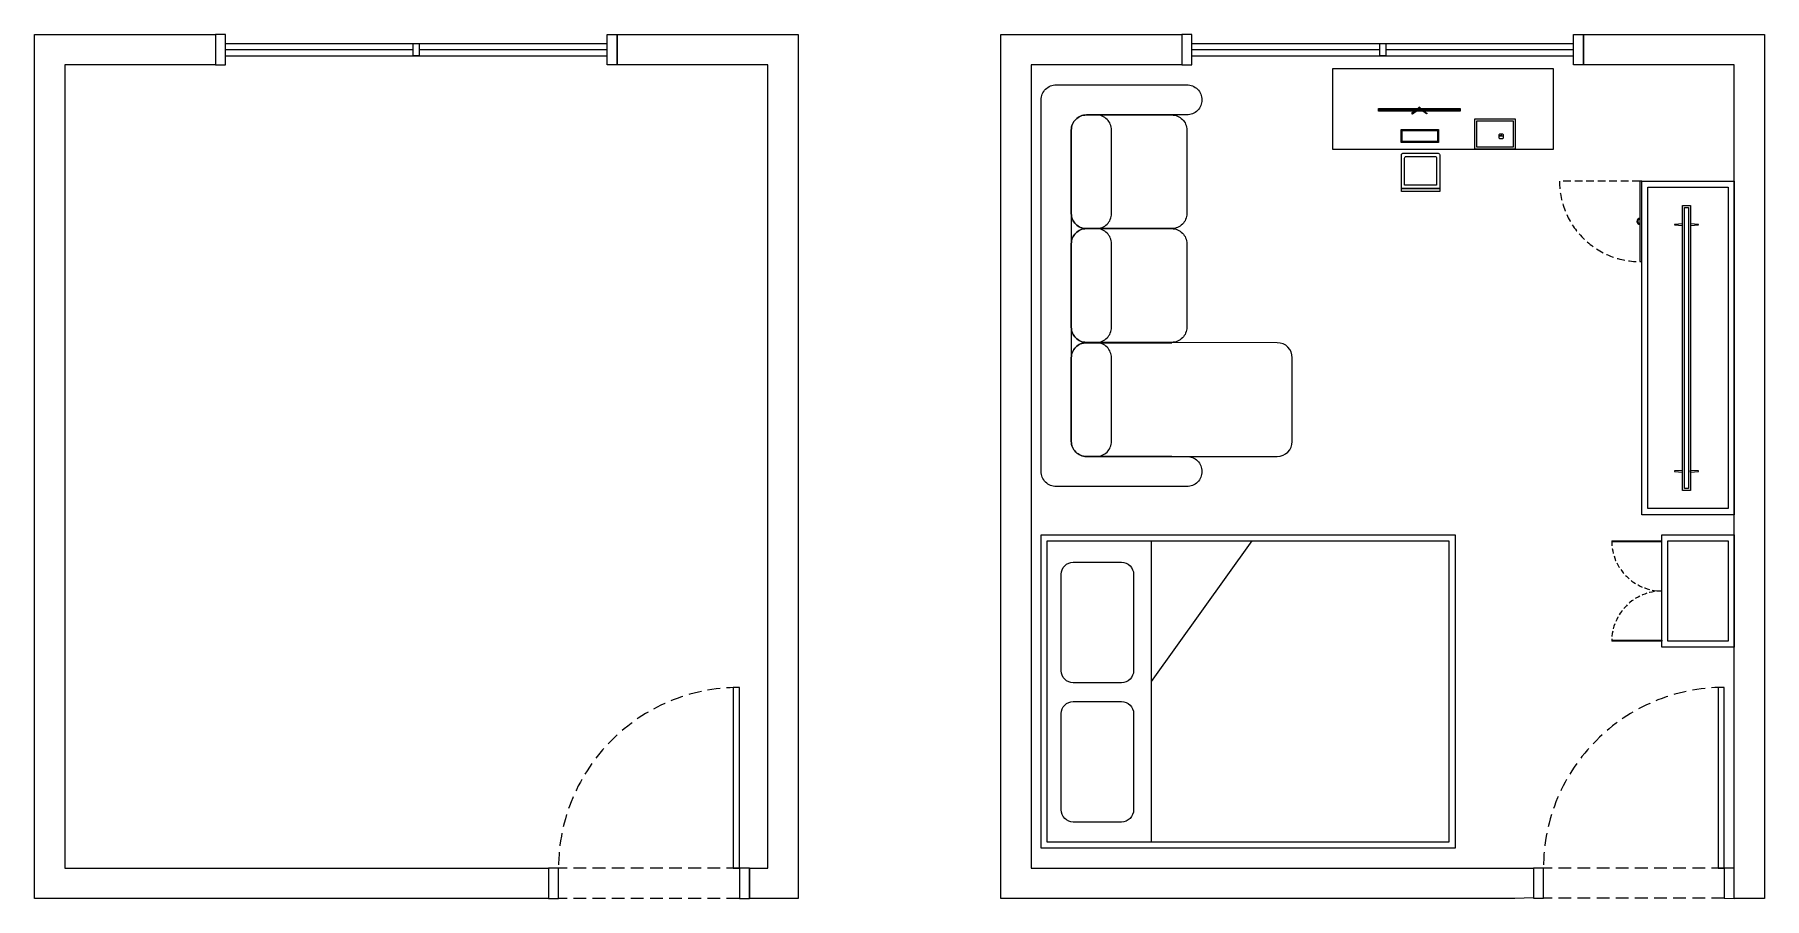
# Model space of a CAD drawing. Header units: centimetres. Extents: x 2919 to 3836, y 3691 to 4730.
# Drawn here: x 2919 to 3780, y 4300 to 4730 of the extents above; entities that cross this region are included whole.
import ezdxf

# ---------------------------------------------------------------- set-up
doc = ezdxf.new("R2010")
doc.units = ezdxf.units.CM
doc.linetypes.add('DASHED', pattern=[19.05, 12.7, -6.35])
doc.linetypes.add('DASHED2', pattern=[9.525, 6.35, -3.175])
for name, color, linetype in [('Duvar', 146, 'Continuous'), ('Kapı', 228, 'Continuous'), ('Pencere', 228, 'Continuous'), ('Tefriş', 7, 'Continuous')]:
    doc.layers.add(name, color=color, linetype=linetype)

# ---------------------------------------------------------------- blocks, each defined once
blk = doc.blocks.new('Pencere_2m')
at = {"layer": 'Pencere'}
for p, q in [((0, 10.5), (190, 10.5)), ((0, 7.5), (93.5, 7.5)), ((0, 4.5), (190, 4.5)), ((96.5, 7.5), (190, 7.5))]:
    blk.add_line(p, q, dxfattribs=at)
for points in [[(-5, 0), (0, 0), (0, 15), (-5, 15)], [(195, 0), (190, 0), (190, 15), (195, 15)]]:
    blk.add_lwpolyline(points, close=True, dxfattribs=at)
for points in [[(93.5, 7.5), (93.5, 10.5), (96.5, 10.5), (96.5, 7.5)], [(96.5, 7.5), (96.5, 4.5), (93.5, 4.5), (93.5, 7.5)]]:
    blk.add_lwpolyline(points, dxfattribs=at)
blk = doc.blocks.new('Kapı_YatakOdası')
at = {"layer": 'Kapı'}
for p, q in [((-4.99, 105.02), (-7.99, 105.02)), ((-7.99, 105.02), (-7.99, 15.02)), ((-4.99, 15.02), (-4.99, 105.02)), ((-7.99, 15.02), (-4.99, 15.02)), ((-4.99, 0.02), (-4.99, 0.02))]:
    blk.add_line(p, q, dxfattribs=at)
at = {"layer": 'Kapı', "linetype": 'DASHED', "ltscale": 0.5}
for p, q in [((-4.99, 15.02), (-94.99, 15.02)), ((-4.99, 0.02), (-94.99, 0.02))]:
    blk.add_line(p, q, dxfattribs=at)
at = {"layer": 'Kapı'}
for points in [[(-94.99, 15.02), (-99.99, 15.02), (-99.99, 0.02), (-94.99, 0.02)], [(0.01, 15.02), (-4.99, 15.02), (-4.99, 0.02), (0, 0)]]:
    blk.add_lwpolyline(points, close=True, dxfattribs=at)
at = {"layer": 'Kapı', "linetype": 'DASHED', "ltscale": 0.5}
blk.add_arc((-4.99, 15.02), 90, 90, 180, dxfattribs=at)
blk = doc.blocks.new('Yatak_2Kişilik')
at = {"layer": 'Tefriş'}
blk.add_line((83, 151), (153, 101), dxfattribs=at)
for points in [[(0, 206), (156, 206), (156, 0), (0, 0)], [(3, 203), (153, 203), (153, 3), (3, 3)], [(153, 3), (3, 3), (3, 151), (153, 151)]]:
    blk.add_lwpolyline(points, close=True, dxfattribs=at)
for points in [[(19, 196), (67, 196, -0.414214), (73, 190), (73, 166, -0.414214), (67, 160), (19, 160, -0.414214), (13, 166), (13, 190, -0.414214)], [(88.33, 196), (136.33, 196, -0.414214), (142.33, 190), (142.33, 166, -0.414214), (136.33, 160), (88.33, 160, -0.414214), (82.33, 166), (82.33, 190, -0.414214)]]:
    blk.add_lwpolyline(points, format="xyb", close=True, dxfattribs=at)
blk = doc.blocks.new('L_Koltuk')
at = {"layer": 'Tefriş'}
for p, q in [((117.52, 64.12), (65, 64.3)), ((125, 15), (125, 56.62)), ((65, 7.5), (117.5, 7.5))]:
    blk.add_line(p, q, dxfattribs=at)
for points in [[(0, 0), (0, 185, -0.414214), (7.5, 192.5), (72.5, 192.5, -0.414214), (80, 185), (80, 185, -0.414214), (72.5, 177.5), (22.5, 177.5, 0.414214), (15, 170), (15, 15, 0.414214), (22.5, 7.5), (72.5, 7.5, -0.414214), (80, 0), (80, 0, -0.414214), (72.5, -7.5), (7.5, -7.5, -0.414214)], [(65, 120.9), (22.5, 120.9, -0.414214), (15, 128.4), (15, 170, -0.414214), (22.5, 177.5), (65, 177.5, -0.414214), (72.5, 170), (72.5, 128.4, -0.414214)], [(22.5, 120.9), (27.5, 120.9, 0.414214), (35, 128.4), (35, 170, 0.414214), (27.5, 177.5), (22.5, 177.5, 0.414214), (15, 170), (15, 128.4, 0.414214)], [(65, 64.3), (22.5, 64.3, -0.414214), (15, 71.8), (15, 113.4, -0.414214), (22.5, 120.9), (65, 120.9, -0.414214), (72.5, 113.4), (72.5, 71.8, -0.414214)], [(22.5, 64.3), (27.5, 64.3, 0.414214), (35, 71.8), (35, 113.4, 0.414214), (27.5, 120.9), (22.5, 120.9, 0.414214), (15, 113.4), (15, 71.8, 0.414214)], [(22.5, 7.5), (27.5, 7.5, 0.414214), (35, 15), (35, 56.6, 0.414214), (27.5, 64.1), (22.5, 64.1, 0.414214), (15, 56.6), (15, 15, 0.414214)]]:
    blk.add_lwpolyline(points, format="xyb", close=True, dxfattribs=at)
blk.add_lwpolyline([(65, 7.5), (22.5, 7.5, -0.414214), (15, 15), (15, 56.6, -0.414214), (22.5, 64.1), (65, 64.1)], format="xyb", dxfattribs=at)
for centre, start, end in [((117.5, 56.62), 0, 89.80901), ((117.5, 15), 270, 0)]:
    blk.add_arc(centre, 7.5, start, end, dxfattribs=at)
blk = doc.blocks.new('Televizyon140cm')
at = {"layer": 'Tefriş'}
for p, q in [((-7.99, 132.54), (-8, 132.23)), ((-8, 132.23), (-4.01, 132)), ((-4, 132.76), (-7.99, 132.54)), ((-0.01, 132), (3.99, 132.22)), ((3.99, 132.53), (0, 132.76)), ((3.99, 132.22), (3.99, 132.53)), ((-7.99, 9.78), (-8, 9.47)), ((-8, 9.47), (-4.01, 9.24)), ((-4, 10), (-7.99, 9.78)), ((-4.01, 9.24), (-4, 10)), ((-4, 0), (-4, 10)), ((-0.01, 9.24), (0, 10)), ((-0.01, 9.24), (3.99, 9.46)), ((3.99, 9.77), (0, 10)), ((3.99, 9.46), (3.99, 9.77))]:
    blk.add_line(p, q, dxfattribs=at)
for points in [[(0, 0), (-4, 0), (-4, 142), (0, 142)], [(-1, 1), (-3, 1), (-3, 141), (-1, 141)]]:
    blk.add_lwpolyline(points, close=True, dxfattribs=at)
blk = doc.blocks.new('Dolap_inceuzun')
at = {"layer": 'Tefriş'}
for p, q in [((-61, 53), (-36, 53)), ((-36, 52.5), (-61, 52.5)), ((-36, 28), (-36, 56)), ((-36, 3), (-36, 28)), ((-61, 3.5), (-36, 3.5)), ((-36, 3), (-61, 3)), ((-36, 3.5), (-36, 3))]:
    blk.add_line(p, q, dxfattribs=at)
for points in [[(-36, 56), (0, 56), (0, 0), (-36, 0)], [(-33, 53), (-3, 53), (-3, 3), (-33, 3)]]:
    blk.add_lwpolyline(points, close=True, dxfattribs=at)
at = {"layer": 'Tefriş', "linetype": 'DASHED2', "ltscale": 0.4}
for centre, start, end in [((-36, 53), 180, 270), ((-36, 3), 90, 180)]:
    blk.add_arc(centre, 25, start, end, dxfattribs=at)
blk = doc.blocks.new('Ünite_tekkapak')
at = {"linetype": 'DASHED', "ltscale": 0.3}
blk.add_line((-46.99, 165.99), (-86.99, 165.99), dxfattribs=at)
blk.add_lwpolyline([(-45.99, 165.99), (-46.99, 165.99), (-46.99, 125.99), (-45.99, 125.99)], close=True)
blk.add_arc((-46.99, 165.99), 40, 180, 270, dxfattribs=at)
at = {"layer": 'Tefriş'}
blk.add_line((-45.99, 162.49), (-45.99, 162.99), dxfattribs=at)
for points in [[(0.01, -0.01), (-45.99, -0.01), (-45.99, 165.99), (0.01, 165.99)], [(-2.99, 2.99), (-42.99, 2.99), (-42.99, 162.99), (-2.99, 162.99)]]:
    blk.add_lwpolyline(points, close=True, dxfattribs=at)
for radius in [1.5, 1.06]:
    blk.add_arc((-46.99, 146), radius, 90, 270, dxfattribs=at)
blk = doc.blocks.new('Mouse')
at = {"layer": 'Tefriş'}
blk.add_lwpolyline([(0.5, 2), (0.5, 0.5, -0.414214), (0, 0), (-1, 0, -0.414214), (-1.5, 0.5), (-1.5, 2, -0.414214), (-1, 2.5), (0, 2.5, -0.414214)], format="xyb", close=True, dxfattribs=at)
blk.add_lwpolyline([(-0.5, 2.5), (-0.5, 1.5), (-1.5, 1.5), (0.5, 1.5)], dxfattribs=at)
blk = doc.blocks.new('Mousepad')
at = {"layer": 'Tefriş'}
for points in [[(20, -15), (0, -15), (0, 0), (20, 0)], [(19, -14), (1, -14), (1, -1), (19, -1)]]:
    blk.add_lwpolyline(points, close=True, dxfattribs=at)
blk = doc.blocks.new('Monitör')
at = {"layer": 'Tefriş'}
for p, q in [((19.9, 0.36), (19.47, 0)), ((20.31, 0), (19.9, 0.36)), ((20.31, 0), (20.72, 0.36)), ((20.72, 0.36), (21.15, 0)), ((17.92, -1.3), (16.42, -2.56)), ((16.42, -2.56), (16.83, -2.71)), ((16.83, -2.71), (18.64, -1.3)), ((23.79, -2.71), (21.98, -1.3)), ((22.7, -1.3), (24.2, -2.56)), ((24.2, -2.56), (23.79, -2.71))]:
    blk.add_line(p, q, dxfattribs=at)
for points in [[(0, 0), (40.6, 0), (40.6, -1.3), (0, -1.3)], [(0.3, -0.3), (40.3, -0.3), (40.3, -1), (0.3, -1)]]:
    blk.add_lwpolyline(points, close=True, dxfattribs=at)
for radius in [0.544, 0.37]:
    blk.add_arc((20.31, 0), radius, 41.17004, 138.82996, dxfattribs=at)
blk = doc.blocks.new('klavye')
at = {"layer": 'Tefriş'}
for points in [[(-18.57, 6.44), (0, 6.44), (0, 0), (-18.57, 0)], [(-18.07, 5.94), (-0.5, 5.94), (-0.5, 0.5), (-18.07, 0.5)]]:
    blk.add_lwpolyline(points, close=True, dxfattribs=at)
blk = doc.blocks.new('Masa')
at = {"layer": 'Tefriş'}
blk.add_lwpolyline([(-113, 33), (-113, -7), (-3, -7), (-3, 33)], close=True, dxfattribs=at)
blk = doc.blocks.new('Sandalye')
at = {"layer": 'Tefriş'}
for points in [[(0.79, 19.05), (18.26, 19.05, -0.414214), (19.05, 18.26), (19.05, 1.59), (0, 1.59), (0, 18.26, -0.414214)], [(2.38, 17.47), (16.67, 17.47, -0.414214), (17.47, 16.67), (17.47, 3.18), (1.59, 3.18), (1.59, 16.67, -0.414214)]]:
    blk.add_lwpolyline(points, format="xyb", close=True, dxfattribs=at)
blk.add_lwpolyline([(0, 1.59), (19.05, 1.59), (19.05, 0), (0, 0)], close=True, dxfattribs=at)

msp = doc.modelspace()

# ---------------------------------------------------------------- linework, layer by layer
at = {"layer": 'Duvar'}
for points in [[(3009.111, 4714.639), (2934.111, 4714.639), (2934.111, 4314.639), (3174.896, 4314.639), (3174.896, 4299.639), (2919.111, 4299.639), (2919.111, 4729.639), (3009.111, 4729.639)], [(3655.919, 4314.639), (3665.129, 4314.639), (3665.129, 4299.841), (3655.919, 4299.639), (3400.134, 4299.639), (3400.134, 4729.639), (3490.134, 4729.639), (3490.134, 4714.639), (3415.134, 4714.639), (3415.134, 4314.639)], [(3765.134, 4314.639), (3765.134, 4714.639), (3690.134, 4714.639), (3690.134, 4729.639), (3780.134, 4729.639), (3780.134, 4299.639), (3765.134, 4299.639)]]:
    msp.add_lwpolyline(points, close=True, dxfattribs=at)
msp.add_lwpolyline([(3274.896, 4314.639), (3284.111, 4314.639), (3284.111, 4714.639), (3209.111, 4714.639), (3209.111, 4729.639), (3299.111, 4729.639), (3299.111, 4299.639), (3274.896, 4299.639), (3274.896, 4314.639), (3274.896, 4299.639), (3274.896, 4314.639), (3274.896, 4299.639)], dxfattribs=at)

# ---------------------------------------------------------------- block references
for name, p in [('Pencere_2m', (3014.111, 4714.639)), ('Pencere_2m', (3495.134, 4714.639)), ('Kapı_YatakOdası', (3274.889, 4299.617)), ('Kapı_YatakOdası', (3765.134, 4299.639))]:
    msp.add_blockref(name, p, dxfattribs=at)
at = {"layer": 'Tefriş'}
for name, p in [('Masa', (3678.133, 4679.636)), ('L_Koltuk', (3420.134, 4512.139)), ('Monitör', (3588.095, 4692.899)), ('Mousepad', (3636.041, 4687.636)), ('klavye', (3617.907, 4675.946)), ('Mouse', (3649.566, 4677.728)), ('Sandalye', (3599.45, 4651.485)), ('Ünite_tekkapak', (3765.123, 4490.648)), ('Televizyon140cm', (3743.387, 4502.64)), ('Dolap_inceuzun', (3765.134, 4424.64))]:
    msp.add_blockref(name, p, dxfattribs=at)
at = {"layer": 'Tefriş', "rotation": 90}
msp.add_blockref('Yatak_2Kişilik', (3626.134, 4324.643), dxfattribs=at)

doc.saveas('drawing.dxf')
